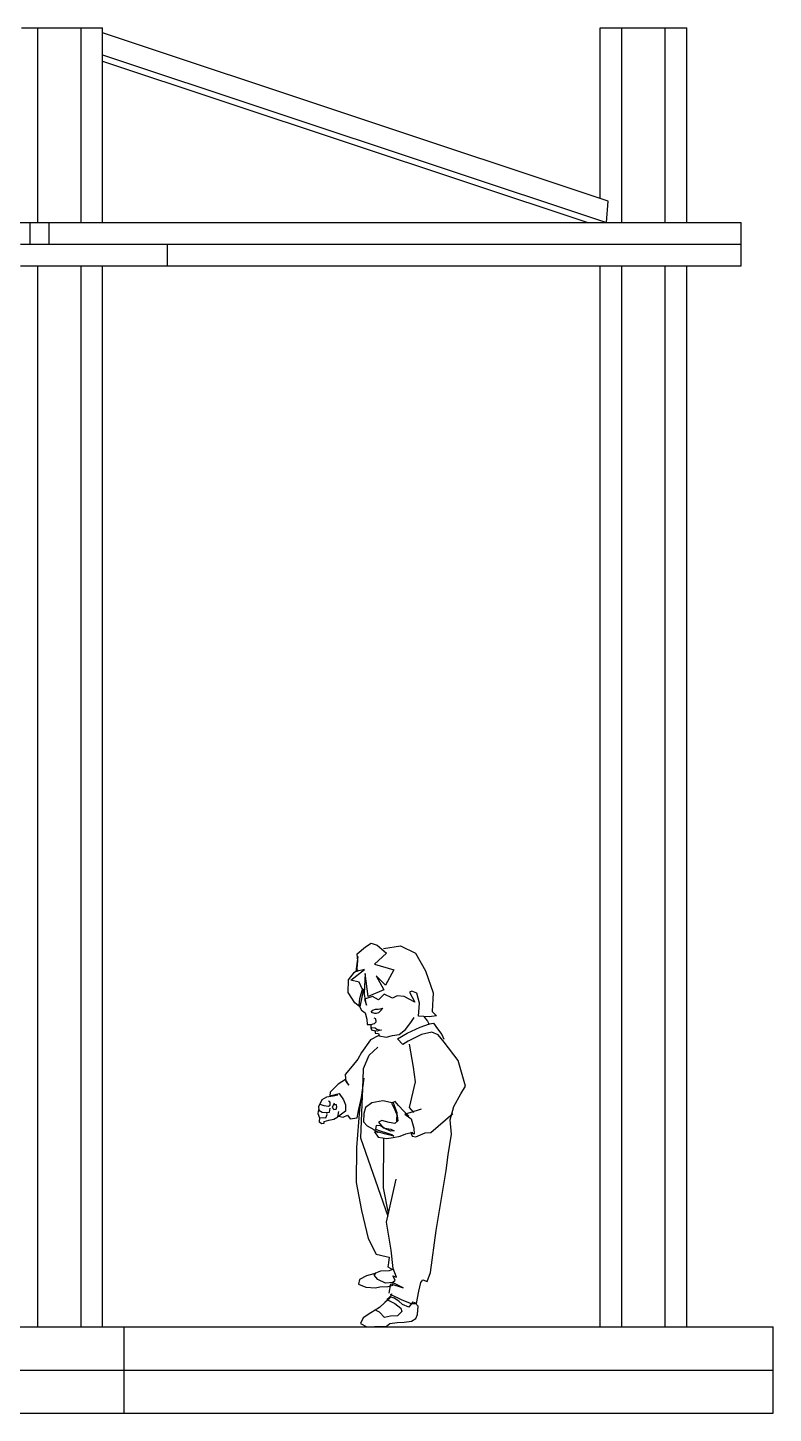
# Model space of a CAD drawing. Header units: metres. Extents: x -67 to 93, y 19 to 51.
# Drawn here: x -23.84 to -6.61, y 19.13 to 51.13 of the extents above; entities that cross this region are included whole.
import ezdxf

# ---------------------------------------------------------------- set-up
doc = ezdxf.new("R2010")
doc.units = ezdxf.units.M
doc.header["$MEASUREMENT"] = 0
doc.layers.add('ANTIKEIMENA', color=4, linetype='Continuous')
doc.layers.add('PROVOLES TOIXON', color=120, linetype='Continuous')

msp = doc.modelspace()

# ---------------------------------------------------------------- linework, layer by layer
at = {"layer": 'ANTIKEIMENA'}
for p, q in [((-10.421, 47.123), (-22.108, 51.01)), ((-22.108, 50.504), (-10.462, 46.629)), ((-22.108, 50.36), (-10.895, 46.629)), ((-10.462, 46.629), (-10.421, 47.123)), ((-52.608, 46.629), (-9.108, 46.629)), ((-23.781, 46.129), (-23.781, 46.629)), ((-23.348, 46.129), (-23.348, 46.629)), ((-9.108, 46.629), (-7.469, 46.629)), ((-7.469, 46.629), (-7.348, 46.629)), ((-7.348, 45.629), (-7.348, 46.629)), ((-24.004, 46.129), (-7.348, 46.129)), ((-20.608, 45.629), (-20.608, 46.129)), ((-24.004, 45.629), (-7.348, 45.629)), ((-16.222, 29.742), (-16.037, 29.903)), ((-16.037, 29.903), (-15.906, 29.984)), ((-15.906, 29.984), (-15.763, 29.942)), ((-15.763, 29.942), (-15.549, 29.756)), ((-15.616, 29.865), (-15.226, 29.924)), ((-15.226, 29.924), (-14.876, 29.755)), ((-16.251, 29.329), (-16.205, 29.676)), ((-16.237, 29.326), (-16.212, 29.581)), ((-16.212, 29.581), (-16.222, 29.742)), ((-15.549, 29.756), (-15.823, 29.503)), ((-15.823, 29.503), (-15.381, 29.374)), ((-14.876, 29.755), (-14.645, 29.348)), ((-16.437, 28.849), (-16.426, 29.137)), ((-16.426, 29.137), (-16.29, 29.315)), ((-16.374, 29.132), (-16.058, 29.382)), ((-16.181, 29.083), (-16.374, 29.132)), ((-16.29, 29.315), (-16.216, 29.368)), ((-16.058, 29.382), (-16.251, 29.329)), ((-16.216, 29.368), (-16.237, 29.326)), ((-16.04, 29.283), (-16.066, 28.831)), ((-15.968, 28.757), (-16.04, 29.283)), ((-15.568, 29.016), (-15.785, 29.234)), ((-15.785, 29.234), (-15.606, 28.907)), ((-15.381, 29.374), (-15.568, 29.016)), ((-14.645, 29.348), (-14.466, 28.843)), ((-16.276, 28.606), (-16.437, 28.849)), ((-16.066, 28.831), (-16.181, 29.083)), ((-16.104, 28.943), (-16.171, 28.702)), ((-16.076, 28.926), (-16.164, 28.515)), ((-16.01, 28.557), (-16.076, 28.926)), ((-15.606, 28.907), (-15.968, 28.757)), ((-15.599, 28.806), (-15.736, 28.68)), ((-15.407, 28.718), (-15.599, 28.806)), ((-14.964, 28.875), (-15.017, 28.857)), ((-15.017, 28.857), (-14.894, 28.623)), ((-14.845, 28.833), (-14.964, 28.875)), ((-14.782, 28.598), (-14.845, 28.833)), ((-14.466, 28.843), (-14.495, 28.408)), ((-16.164, 28.515), (-16.276, 28.606)), ((-16.171, 28.702), (-16.185, 28.554)), ((-16.185, 28.554), (-16.129, 28.438)), ((-15.873, 28.753), (-16.059, 28.697)), ((-16.059, 28.697), (-16.01, 28.557)), ((-15.736, 28.68), (-15.873, 28.753)), ((-15.744, 28.459), (-15.632, 28.482)), ((-15.674, 28.438), (-15.632, 28.482)), ((-15.298, 28.771), (-15.407, 28.718)), ((-15.143, 28.759), (-15.298, 28.771)), ((-14.894, 28.623), (-15.143, 28.759)), ((-14.807, 28.303), (-14.782, 28.598)), ((-16.129, 28.438), (-16.041, 28.379)), ((-16.041, 28.379), (-15.999, 28.228)), ((-15.999, 28.228), (-15.993, 28.108)), ((-15.903, 28.395), (-15.866, 28.438)), ((-15.903, 28.395), (-15.824, 28.368)), ((-15.866, 28.438), (-15.8, 28.459)), ((-15.796, 28.237), (-15.831, 28.255)), ((-15.828, 28.129), (-15.786, 28.171)), ((-15.824, 28.368), (-15.782, 28.368)), ((-15.8, 28.459), (-15.744, 28.459)), ((-15.786, 28.171), (-15.796, 28.237)), ((-15.782, 28.368), (-15.726, 28.385)), ((-15.726, 28.385), (-15.674, 28.438)), ((-14.983, 28.152), (-14.909, 28.268)), ((-14.565, 28.285), (-14.807, 28.303)), ((-14.686, 28.294), (-14.604, 28.184)), ((-14.604, 28.184), (-14.562, 28.107)), ((-14.394, 28.306), (-14.565, 28.285)), ((-14.495, 28.408), (-14.394, 28.306)), ((-15.993, 28.108), (-15.908, 28.111)), ((-15.737, 27.849), (-15.92, 27.751)), ((-15.912, 28.08), (-15.913, 28.034)), ((-15.913, 28.034), (-15.895, 27.989)), ((-15.912, 28.111), (-15.912, 28.08)), ((-15.911, 28.03), (-15.884, 28.038)), ((-15.908, 28.111), (-15.828, 28.129)), ((-15.895, 27.989), (-15.816, 27.963)), ((-15.884, 28.038), (-15.81, 28.034)), ((-15.765, 27.957), (-15.816, 27.963)), ((-15.81, 28.034), (-15.768, 27.999)), ((-15.81, 27.958), (-15.81, 27.912)), ((-15.81, 27.912), (-15.733, 27.901)), ((-15.768, 27.999), (-15.705, 27.989)), ((-15.716, 27.968), (-15.765, 27.957)), ((-15.733, 27.901), (-15.716, 27.845)), ((-15.67, 27.975), (-15.716, 27.968)), ((-15.716, 27.845), (-15.558, 27.816)), ((-15.705, 27.989), (-15.66, 27.978)), ((-15.66, 27.978), (-15.67, 27.975)), ((-15.558, 27.816), (-15.408, 27.855)), ((-15.408, 27.855), (-15.257, 27.879)), ((-15.292, 27.774), (-15.067, 27.911)), ((-15.257, 27.879), (-15.109, 27.995)), ((-15.109, 27.995), (-14.983, 28.152)), ((-15.067, 27.911), (-14.766, 28.047)), ((-14.741, 27.878), (-15.046, 27.725)), ((-14.766, 28.047), (-14.555, 28.124)), ((-14.499, 27.931), (-14.741, 27.878)), ((-14.555, 28.124), (-14.46, 28.142)), ((-14.355, 27.871), (-14.499, 27.931)), ((-14.46, 28.142), (-14.369, 28.008)), ((-14.369, 28.008), (-14.268, 27.875)), ((-14.215, 27.7), (-14.355, 27.871)), ((-14.268, 27.875), (-14.219, 27.77)), ((-15.92, 27.751), (-16.124, 27.459)), ((-15.951, 27.4), (-15.752, 27.582)), ((-15.173, 27.648), (-15.292, 27.774)), ((-15.046, 27.725), (-15.173, 27.648)), ((-15.021, 27.654), (-14.935, 27.125)), ((-13.89, 27.274), (-14.215, 27.7)), ((-16.211, 27.309), (-16.341, 27.148)), ((-16.124, 27.459), (-16.211, 27.309)), ((-16.078, 27.092), (-15.951, 27.4)), ((-13.725, 26.682), (-13.89, 27.274)), ((-16.341, 27.148), (-16.503, 26.952)), ((-16.503, 26.952), (-16.489, 26.791)), ((-16.093, 26.552), (-16.078, 27.092)), ((-14.935, 27.125), (-14.886, 26.785)), ((-16.667, 26.731), (-16.847, 26.542)), ((-16.496, 26.84), (-16.667, 26.731)), ((-16.422, 26.709), (-16.496, 26.84)), ((-16.489, 26.791), (-16.422, 26.709)), ((-16.075, 26.867), (-16.174, 26.148)), ((-16.096, 26.842), (-16.147, 25.489)), ((-14.886, 26.785), (-15.023, 26.192)), ((-13.831, 26.51), (-13.725, 26.682)), ((-17.071, 26.303), (-17.117, 26.212)), ((-17.039, 26.367), (-17.086, 26.268)), ((-17.086, 26.268), (-16.997, 26.236)), ((-16.938, 26.434), (-17.039, 26.367)), ((-16.78, 26.45), (-16.938, 26.434)), ((-16.892, 26.222), (-16.847, 26.243)), ((-16.85, 26.313), (-16.885, 26.338)), ((-16.847, 26.542), (-16.861, 26.458)), ((-16.861, 26.458), (-16.643, 26.517)), ((-16.847, 26.243), (-16.85, 26.313)), ((-16.759, 26.292), (-16.805, 26.191)), ((-16.672, 26.475), (-16.78, 26.45)), ((-16.707, 26.25), (-16.78, 26.254)), ((-16.696, 26.205), (-16.707, 26.25)), ((-16.643, 26.517), (-16.538, 26.366)), ((-16.538, 26.366), (-16.493, 26.25)), ((-16.493, 26.25), (-16.497, 26.106)), ((-16.191, 26.155), (-16.093, 26.552)), ((-15.886, 26.302), (-16.034, 26.193)), ((-15.634, 26.348), (-15.886, 26.302)), ((-15.385, 26.295), (-15.634, 26.348)), ((-15.35, 26.327), (-15.431, 26.295)), ((-15.431, 26.295), (-15.357, 26.136)), ((-15.301, 26.066), (-15.385, 26.295)), ((-15.269, 26.238), (-15.35, 26.327)), ((-13.989, 26.212), (-13.831, 26.51)), ((-17.117, 26.149), (-17.135, 26.054)), ((-17.135, 26.054), (-17.096, 25.953)), ((-17.117, 26.212), (-17.11, 26.131)), ((-17.11, 26.131), (-17.037, 26.082)), ((-17.093, 25.96), (-17.103, 25.858)), ((-17.096, 25.953), (-17.005, 25.96)), ((-17.037, 26.082), (-16.917, 26.075)), ((-17.005, 25.96), (-16.949, 25.956)), ((-16.997, 26.236), (-16.892, 26.222)), ((-16.949, 25.956), (-16.921, 26.033)), ((-16.921, 26.033), (-16.928, 26.054)), ((-16.917, 26.075), (-16.868, 26.086)), ((-16.879, 25.897), (-16.766, 25.92)), ((-16.868, 26.086), (-16.847, 26.173)), ((-16.805, 26.191), (-16.766, 26.145)), ((-16.766, 26.145), (-16.71, 26.152)), ((-16.766, 25.92), (-16.672, 25.973)), ((-16.71, 26.152), (-16.696, 26.205)), ((-16.672, 25.973), (-16.647, 26.096)), ((-16.658, 25.99), (-16.546, 25.969)), ((-16.497, 26.106), (-16.647, 25.994)), ((-16.546, 25.969), (-16.448, 26.015)), ((-16.448, 26.015), (-16.385, 25.931)), ((-16.385, 25.931), (-16.226, 25.955)), ((-16.174, 26.148), (-16.238, 25.265)), ((-16.226, 25.952), (-16.191, 26.155)), ((-16.069, 26.05), (-16.083, 25.857)), ((-16.034, 26.193), (-16.069, 26.05)), ((-15.357, 26.136), (-15.305, 26.007)), ((-15.308, 25.87), (-15.301, 26.066)), ((-15.305, 26.007), (-15.284, 25.881)), ((-15.149, 26.105), (-15.269, 26.238)), ((-15.03, 25.993), (-15.149, 26.105)), ((-15.009, 26.066), (-15.125, 26.038)), ((-15.125, 26.038), (-14.974, 25.932)), ((-15.023, 26.192), (-14.922, 26.073)), ((-14.747, 26.157), (-15.009, 26.066)), ((-14.974, 25.932), (-14.918, 25.712)), ((-14.523, 25.616), (-14.014, 26.055)), ((-14.077, 25.91), (-13.989, 26.212)), ((-17.103, 25.858), (-17.04, 25.82)), ((-17.04, 25.82), (-16.988, 25.827)), ((-16.988, 25.869), (-16.879, 25.897)), ((-16.988, 25.827), (-16.988, 25.869)), ((-16.083, 25.857), (-15.995, 25.769)), ((-15.995, 25.769), (-15.838, 25.685)), ((-15.838, 25.685), (-15.74, 25.615)), ((-15.754, 25.632), (-15.824, 25.629)), ((-15.824, 25.629), (-15.74, 25.51)), ((-15.785, 25.779), (-15.803, 25.692)), ((-15.803, 25.692), (-15.694, 25.653)), ((-15.684, 25.769), (-15.785, 25.779)), ((-15.593, 25.58), (-15.754, 25.632)), ((-15.652, 25.888), (-15.733, 25.856)), ((-15.733, 25.856), (-15.624, 25.723)), ((-15.694, 25.653), (-15.523, 25.601)), ((-15.586, 25.706), (-15.684, 25.769)), ((-15.483, 25.849), (-15.652, 25.888)), ((-15.624, 25.723), (-15.448, 25.692)), ((-15.459, 25.646), (-15.586, 25.706)), ((-15.523, 25.601), (-15.421, 25.565)), ((-15.354, 25.825), (-15.483, 25.849)), ((-15.368, 25.656), (-15.459, 25.646)), ((-15.448, 25.692), (-15.368, 25.656)), ((-15.284, 25.881), (-15.354, 25.825)), ((-15.101, 25.586), (-14.94, 25.621)), ((-14.905, 25.579), (-14.989, 25.614)), ((-14.989, 25.614), (-14.951, 25.53)), ((-14.918, 25.712), (-14.905, 25.579)), ((-14.87, 25.516), (-14.656, 25.607)), ((-14.656, 25.607), (-14.523, 25.616)), ((-14.049, 25.578), (-14.077, 25.91)), ((-16.147, 25.489), (-15.515, 23.68)), ((-15.74, 25.51), (-15.537, 25.474)), ((-15.615, 24.334), (-15.61, 25.484)), ((-15.382, 25.53), (-15.593, 25.58)), ((-15.537, 25.474), (-15.393, 25.502)), ((-15.421, 25.565), (-15.382, 25.53)), ((-15.393, 25.502), (-15.234, 25.53)), ((-15.234, 25.53), (-15.101, 25.586)), ((-14.951, 25.53), (-14.87, 25.516)), ((-14.124, 25.097), (-14.049, 25.578)), ((-16.238, 25.265), (-16.249, 24.461)), ((-14.169, 24.737), (-14.124, 25.097)), ((-14.399, 23.351), (-14.169, 24.737)), ((-16.249, 24.461), (-16.124, 23.816)), ((-15.499, 23.752), (-15.615, 24.334)), ((-15.546, 23.542), (-15.324, 24.534)), ((-16.124, 23.816), (-15.97, 23.167)), ((-15.438, 22.897), (-15.546, 23.542)), ((-15.97, 23.167), (-15.785, 22.806)), ((-14.53, 22.384), (-14.399, 23.351)), ((-15.785, 22.806), (-15.557, 22.753)), ((-15.557, 22.753), (-15.487, 22.736)), ((-15.487, 22.736), (-15.505, 22.602)), ((-15.396, 22.476), (-15.438, 22.897)), ((-15.688, 22.409), (-15.838, 22.35)), ((-15.484, 22.42), (-15.688, 22.409)), ((-15.505, 22.602), (-15.519, 22.514)), ((-15.519, 22.514), (-15.41, 22.451)), ((-15.41, 22.451), (-15.484, 22.42)), ((-15.319, 22.276), (-15.396, 22.476)), ((-16.172, 22.218), (-16.196, 22.111)), ((-16.196, 22.111), (-16.025, 22.041)), ((-16.013, 22.301), (-16.172, 22.218)), ((-15.838, 22.35), (-16.013, 22.301)), ((-15.835, 22.318), (-15.782, 22.378)), ((-15.751, 22.22), (-15.835, 22.318)), ((-15.569, 22.136), (-15.751, 22.22)), ((-15.396, 22.15), (-15.569, 22.136)), ((-15.509, 22.059), (-15.4, 22.086)), ((-15.485, 21.907), (-15.445, 22.122)), ((-15.445, 22.122), (-15.161, 22.026)), ((-15.41, 22.153), (-15.351, 22.206)), ((-15.161, 22.026), (-15.41, 22.153)), ((-15.351, 22.206), (-15.4, 22.301)), ((-15.4, 22.301), (-15.319, 22.276)), ((-15.4, 22.086), (-15.396, 22.15)), ((-14.797, 21.953), (-14.751, 22.149)), ((-14.751, 22.149), (-14.705, 22.212)), ((-14.705, 22.212), (-14.607, 22.173)), ((-14.607, 22.173), (-14.53, 22.384)), ((-16.025, 22.041), (-15.803, 22.027)), ((-15.803, 22.027), (-15.702, 22.052)), ((-15.702, 22.052), (-15.509, 22.059)), ((-15.474, 21.785), (-15.583, 21.69)), ((-15.467, 21.816), (-15.544, 21.76)), ((-15.544, 21.76), (-15.355, 21.666)), ((-15.436, 21.89), (-15.474, 21.785)), ((-15.373, 21.788), (-15.467, 21.816)), ((-15.46, 21.883), (-15.193, 21.746)), ((-15.264, 21.718), (-15.373, 21.788)), ((-14.857, 21.668), (-14.797, 21.953)), ((-15.913, 21.449), (-16.091, 21.333)), ((-15.713, 21.571), (-15.913, 21.449)), ((-15.71, 21.466), (-15.787, 21.505)), ((-15.583, 21.69), (-15.713, 21.571)), ((-15.591, 21.343), (-15.71, 21.466)), ((-15.355, 21.666), (-15.215, 21.56)), ((-15.19, 21.483), (-15.296, 21.381)), ((-15.18, 21.644), (-15.264, 21.718)), ((-15.215, 21.56), (-15.19, 21.483)), ((-15.193, 21.746), (-14.976, 21.665)), ((-15.032, 21.581), (-15.18, 21.644)), ((-14.944, 21.693), (-15.032, 21.581)), ((-14.976, 21.665), (-14.857, 21.668)), ((-14.885, 21.679), (-14.944, 21.693)), ((-14.818, 21.605), (-14.885, 21.679)), ((-14.829, 21.413), (-14.818, 21.605)), ((-16.091, 21.333), (-16.152, 21.207)), ((-16.152, 21.207), (-16.005, 21.129)), ((-16.005, 21.129), (-15.829, 21.136)), ((-15.829, 21.136), (-15.549, 21.14)), ((-15.457, 21.374), (-15.591, 21.343)), ((-15.549, 21.14), (-15.472, 21.203)), ((-15.472, 21.203), (-15.303, 21.227)), ((-15.296, 21.381), (-15.457, 21.374)), ((-15.303, 21.227), (-15.141, 21.234)), ((-15.141, 21.234), (-14.973, 21.255)), ((-14.973, 21.255), (-14.867, 21.322)), ((-14.867, 21.322), (-14.829, 21.413))]:
    msp.add_line(p, q, dxfattribs=at)
at = {"layer": 'PROVOLES TOIXON'}
for p, q in [((-23.983, 51.129), (-23.608, 51.129)), ((-23.608, 46.629), (-23.608, 51.129)), ((-23.608, 51.129), (-22.466, 51.129)), ((-22.608, 51.129), (-22.108, 51.129)), ((-22.608, 46.629), (-22.608, 51.129)), ((-22.108, 46.629), (-22.108, 51.129)), ((-10.608, 51.129), (-10.108, 51.129)), ((-10.608, 47.185), (-10.608, 51.129)), ((-10.108, 51.129), (-9.108, 51.129)), ((-10.108, 46.629), (-10.108, 51.129)), ((-9.108, 51.129), (-8.608, 51.129)), ((-9.108, 46.629), (-9.108, 51.129)), ((-8.608, 46.629), (-8.608, 51.129)), ((-23.608, 21.129), (-23.608, 45.629)), ((-22.608, 21.129), (-22.608, 45.629)), ((-22.108, 21.129), (-22.108, 45.629)), ((-10.608, 21.129), (-10.608, 45.629)), ((-10.108, 21.129), (-10.108, 45.629)), ((-9.108, 21.129), (-9.108, 45.629)), ((-8.608, 21.129), (-8.608, 45.629)), ((-51.608, 21.129), (-21.608, 21.129)), ((-21.608, 19.129), (-21.608, 21.129)), ((-21.608, 21.129), (-6.608, 21.129)), ((-6.608, 19.129), (-6.608, 21.129)), ((-51.608, 20.129), (-21.608, 20.129)), ((-21.608, 20.129), (-6.608, 20.129)), ((-66.608, 19.129), (-6.608, 19.129))]:
    msp.add_line(p, q, dxfattribs=at)

doc.saveas('drawing.dxf')
